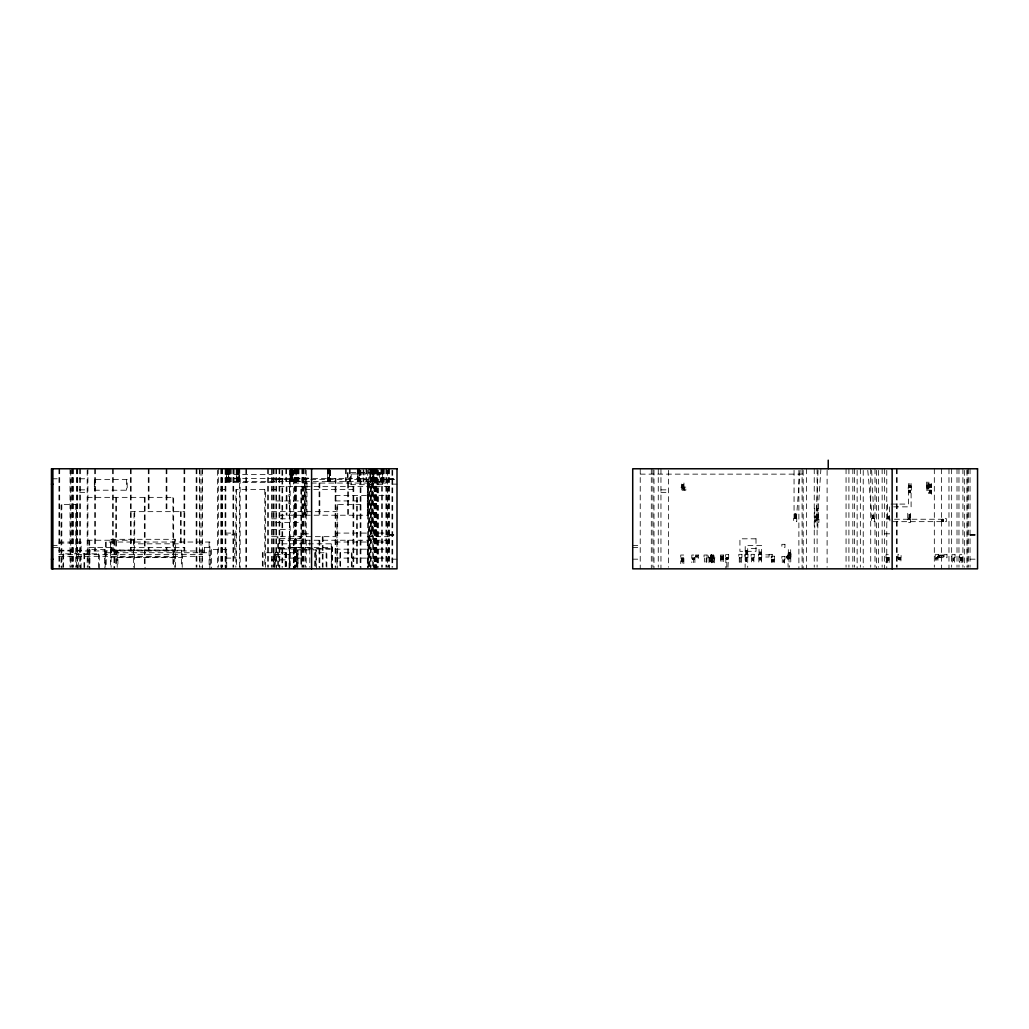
<?xml version="1.0" encoding="UTF-8"?>
<svg xmlns="http://www.w3.org/2000/svg" width="1029" height="1029" viewBox="0 0 1029 1029"><rect width="100%" height="100%" fill="white"/><g stroke="black" fill="none" stroke-linecap="round" stroke-linejoin="round"><path stroke-width="0.75" stroke-dasharray="5 3.75" d="M788.69 556.998L789.487 567.313M726.783 567.262L726.886 557.744M818.042 470.382L816.126 519.298M820.91 468.774L818.505 505.663L818.505 519.298M800.073 470.33L796.407 518.59M727.979 567.262L728.429 557.744M936.467 558.824L936.467 557.744L938.281 556.457L943.927 556.805M936.467 557.744L938.281 556.933L943.927 557.152M279.785 549.023L294.088 547.389M938.281 555.158L943.927 555.004M383.367 473.945L350.49 473.945L350.49 484.672L383.367 484.672L383.418 468.774M640.231 474.137L806.389 474.137M225.119 474.485L272.286 474.485M303.362 478.061L310.089 478.061M225.119 478.421L360.909 478.421M52.17 478.781L59.682 478.781M79.683 478.781L87.902 478.781M272.286 478.961L290.152 478.961M360.189 478.781L368.408 478.781M388.769 478.781L397.001 478.781M388.769 479.141L397.001 479.141M275.862 479.488L397.001 479.488M225.827 481.636L384.126 481.636L384.126 468.774M225.119 482.357L272.286 482.357M293.728 483.064L389.489 483.064M391.985 484.132L397.001 484.132M927.605 487.141L927.605 485.199L927.206 487.141M927.926 485.199L928.724 485.199M909.919 485.585L910.048 487.141M279.078 486.64L389.489 486.64M682.909 488.055L682.909 489.264M928.737 488.145L928.737 489.161M683.346 488.338L683.256 489.084M220.823 489.495L225.84 489.495M271.566 489.495L279.785 489.495M353.757 489.495L300.867 489.495L300.867 567.236M79.683 489.855L87.902 489.855M660.952 489.855L668.451 489.855M79.683 492.351L87.902 492.351M660.952 492.351L668.451 492.351M289.612 494.666L288.905 494.666L288.905 496.454L289.612 496.454M335.171 495.566L389.489 495.566M87.182 497.354L173.657 497.354L173.657 568.831M275.862 500.93L301.587 500.93M335.171 500.93L360.909 500.93M289.612 501.946L288.905 501.946L288.905 503.734L289.612 503.734M360.909 504.506L336.959 504.506L336.959 567.262M893.661 506.847L911.102 506.847L911.102 490.216M130.426 511.657L184.744 511.657M271.566 511.657L335.891 511.657M909.945 514.268L909.945 519.298M279.078 515.22L368.048 515.22L368.048 483.064M872.193 515.516L872.399 518.59M816.061 515.992L815.881 517.51M814.749 517.51L817.823 517.51M271.566 518.796L289.432 518.796M886.792 518.938L889.866 518.938L889.866 522.012L886.792 522.012M943.246 519.233L894.098 519.246M941.599 519.323L943.246 519.323M941.599 519.825L943.246 519.825M941.599 520.301L943.246 520.301M814.749 520.584L817.618 520.584M941.599 520.764L943.246 520.764M941.599 521.098L943.246 521.098M941.599 521.33L943.246 521.33M892.94 521.677L946.32 521.652L946.32 518.59L943.246 518.59L943.246 521.652M815.675 522.192L815.856 520.584M275.862 522.372L301.587 522.372M271.566 529.523L289.432 529.523M225.84 533.086L234.766 533.086L234.766 534.874L225.84 534.874M335.171 533.086L389.489 533.086M303.362 533.807L310.089 533.807M884.644 533.807L890.638 533.807M388.769 534.527L397.001 534.527M970.051 534.527L976.045 534.527M388.769 534.874L397.001 534.874M970.051 534.874L977.55 534.874M388.769 535.234L397.001 535.234M970.051 535.234L977.55 535.234M271.566 536.662L335.891 536.662M389.489 536.662L367.34 536.662L367.34 567.288M87.182 540.238L134.349 540.238L134.349 568.831M279.078 540.238L389.489 540.238M58.949 542.026L81.111 542.026L81.111 568.831M335.171 542.026L389.489 542.026M58.949 543.093L81.111 543.093M52.17 545.602L59.682 545.602M632.732 545.602L640.231 545.602M52.955 547.389L59.669 547.389M88.97 547.389L114.695 547.389M130.426 547.389L184.744 547.389M209.839 547.389L203.768 547.389L203.768 552.74M279.078 547.389L332.316 547.389L332.316 568.831M632.719 547.389L640.231 547.389M335.171 549.177L389.489 549.177M110.412 550.039L175.445 550.039M58.949 550.245L81.111 550.245M58.962 550.952L202.61 550.952M105.498 552.74L209.839 552.74M58.962 554.528L202.61 554.528M275.322 554.528L289.612 554.528M765.705 554.85L769.087 554.85M943.927 555.583L938.281 555.57L935.811 557.744L935.811 558.824L938.281 556.2L943.927 556.174M711.785 555.904L711.785 557.371M788.304 555.866C788.934 548.946 788.098 565.718 788.317 555.982M58.962 556.316L202.61 556.316M765.705 556.998L769.087 556.998M110.412 557.178L175.445 557.178M787.982 557.178L787.738 555.982L788.175 567.313M117.203 557.396L182.236 557.396M898.008 557.396L901.082 557.396L901.082 554.322L898.008 554.322L898.111 560.972M938.281 557.435L943.927 557.435M711.695 557.744L708.621 557.744L708.621 554.67L711.695 554.67L711.721 558.104M886.072 557.744L889.146 557.744M959.684 557.744L962.758 557.744M225.84 558.104L234.766 558.104L234.766 535.955L234.059 534.874M289.072 558.104L304.082 558.104M335.171 558.104L389.489 558.104M680.748 558.104L683.822 558.104M691.822 558.104L694.897 558.104M710.409 558.104L714.795 558.104L714.795 555.03L710.409 555.03L710.37 561.783M789.59 558.104L786.516 558.104L786.516 555.03L789.59 555.03L789.59 558.85L789.77 556.998M937.38 558.824L937.38 557.744M937.818 558.824L937.689 557.744M726.886 559.107L726.101 559.107L726.101 557.744M391.985 559.171L397.001 559.171M632.732 559.171L640.231 559.171M970.051 559.171L977.55 559.171M692.774 559.544L692.774 558.104M722.178 559.596L723.091 559.596L723.091 558.104M899.809 559.712L899.963 557.396L899.706 560.972M900.812 559.712L900.645 557.396M271.566 559.892L289.432 559.892M886.599 560.11L887.23 557.744M888.966 560.11L888.76 557.744M960.301 560.265L960.301 557.744M681.365 561.654L681.365 558.104M773.011 561.564L773.011 559.287M867.769 470.356L872.193 518.59M871.666 470.356L873.917 518.59M789.05 558.85L789.037 556.998L788.883 558.85M889.493 506.847L889.545 518.938M794.054 470.33L794.066 518.59M970.051 468.774L970.051 567.236M968.611 468.774L968.611 567.236M967.183 468.774L967.183 567.236M967.003 470.356L967.003 567.236M964.327 470.356L964.327 567.236M962.9 468.774L962.9 567.236M962.758 562.516L962.758 554.67L959.684 554.67L959.684 562.516M962.501 557.744L962.501 560.265L962.347 557.744M962.064 557.744L962.064 560.265L961.922 557.744M961.652 557.744L961.652 560.265L961.472 557.744M961.215 557.744L961.215 562.516M960.777 557.744L960.777 560.265L960.623 557.744M958.964 468.774L958.964 567.236M957.009 468.774L957.009 567.236M954.552 557.744L954.552 562.143M953.664 557.744L953.664 560.818L953.356 557.744M952.288 557.744L952.288 562.143M951.645 468.774L951.645 567.236M948.97 468.774L948.97 568.831M941.458 468.774L941.458 568.831M937.946 557.744L937.946 560.303M937.033 557.744L937.033 558.824L936.93 557.744M936.712 557.744L936.712 560.303M935.464 557.744L935.464 560.303M934.319 468.774L934.319 567.236M931.425 490.216L931.425 494.242M931.335 483.604L931.335 487.141M931.078 487.141L931.078 484.067L930.756 487.141M931.142 490.216L931.142 493.29L930.821 490.216M930.55 490.216L930.55 493.29L930.229 490.216M930.383 487.141L930.383 484.067L929.959 487.141M929.586 487.141L929.586 484.067L929.187 487.141M929.663 490.216L929.303 493.29L929.316 487.141M928.865 482.035L928.865 487.141M928.801 483.604L928.788 493.611M928.428 485.199L928.57 487.141M928.197 485.199L928.197 487.141M928.068 485.199L928.068 487.141M927.746 482.035L927.926 487.141M927.476 485.199L927.335 487.141M927 487.141L927 485.199L926.833 487.141M926.627 482.035L926.627 487.141M911.102 483.527L911.102 487.141M910.871 487.141L910.871 485.585L910.729 487.141M910.472 487.141L910.472 485.585L910.331 487.141M910.511 490.216L910.511 492.865L910.228 490.216M910.588 519.298L910.588 522.372L907.514 522.372L907.514 519.298M910.318 513.278L910.318 519.298M909.79 483.527L909.919 487.141M909.79 490.216L909.79 492.865L909.379 490.216M909.456 519.298L909.456 514.268L909.302 519.298M909.083 487.141L908.98 485.585L908.723 487.141M908.929 490.216L908.929 492.865L908.658 490.216M908.954 519.298L908.954 514.268L908.748 519.298M908.466 483.527L908.543 487.141M908.466 490.216L908.478 504.081L887.41 504.081L887.41 518.938M907.745 513.278L907.745 519.298M900.812 557.396L900.928 560.972M900.452 557.396L900.452 559.712L900.221 557.396M899.513 557.396L899.513 559.712L899.282 557.396M899.037 557.396L899.037 559.712L898.78 557.396M898.446 557.396L898.446 559.712L898.278 557.396M897.147 468.774L897.147 567.249M896.439 468.774L896.439 567.249M889.275 518.938L889.275 516.172L888.94 518.938M889.146 562.503L889.146 554.67L886.072 554.67L886.072 562.503M888.747 518.938L888.747 516.172L888.323 518.938M888.529 557.744L888.529 560.11L888.349 557.744M888.078 518.938L888.078 516.172L887.667 518.938M888.066 557.744L888.066 560.11L887.86 557.744M887.615 557.744L887.615 562.503M886.934 557.744L886.934 560.11M886.766 470.356L886.766 568.831M886.393 557.744L886.393 560.11L886.239 557.744M884.644 468.774L884.644 568.831M882.149 468.774L882.149 567.236M878.573 470.356L878.573 567.236M876.425 470.356L876.425 568.831M874.997 468.774L874.997 567.236M873.698 518.59L873.698 515.516L873.48 518.59M873.055 518.59L873.055 515.516L872.759 518.59M870.714 468.774L870.714 567.236M863.228 470.356L863.228 567.236M860.347 468.774L860.347 567.236M857.131 470.356L857.131 568.831M854.623 468.774L854.623 567.236M852.835 468.774L852.835 567.236M848.912 468.774L848.912 567.236M846.057 468.774L846.057 567.236M827.11 470.356L827.11 567.236M818.171 519.298L817.823 508.352L817.823 528.057M817.386 519.298L817.386 508.352L817.129 519.298M817.103 468.774L817.103 567.236M816.846 515.992L816.846 517.51M816.627 519.298L816.627 508.352L816.357 519.298M815.482 517.51L815.482 515.992L815.328 517.51M814.981 517.51L814.981 515.992L814.891 517.51M814.749 508.352L814.749 528.057M814.248 468.774L814.248 567.236M806.389 468.774L806.389 568.831M803.173 470.356L803.173 568.831M802.093 468.774L802.093 568.831M798.877 470.356L798.89 568.831M795.867 518.59L795.867 513.78L795.636 518.59M795.314 518.59L795.314 513.78L795.005 518.59M794.658 518.59L794.658 513.78L794.414 518.59M790.761 556.998L790.761 562.76M790.684 549.653L790.684 553.924M790.439 553.924L790.439 552.354L790.182 553.924M790.336 556.998L790.632 558.85L790.131 556.998M789.732 553.924L789.732 552.354L789.5 553.924M788.896 553.924L788.896 552.354L788.638 553.924M788.304 549.653L788.304 553.924M784.535 559.467L784.535 563.095M783.931 559.467L783.931 562.541L783.378 559.467M782.284 559.467L782.284 562.541M774.117 559.287L774.117 562.541M773.847 559.287L773.937 561.564L773.435 559.287M773.667 559.287L773.667 561.564M772.818 559.287L772.818 562.541M772.638 559.287L772.638 561.564L772.47 559.287M772.213 559.287L771.724 561.564L771.866 559.287M772.046 559.287L772.046 561.564M771.506 559.287L771.506 562.541M761.524 554.322L761.524 545.434L745.228 545.434L745.125 567.455M761.524 557.396L761.524 562.014M761.1 557.396L761.1 560.123L760.855 557.396M760.945 554.322L760.945 551.943L760.688 554.322M760.187 554.322L760.187 551.943L759.916 554.322M760.187 557.396L760.187 560.123L759.814 557.396M759.582 554.322L759.582 551.943L759.312 554.322M759.415 557.396L759.415 560.123L759.08 557.396M759.003 554.322L759.042 548.38L747.71 548.38L747.71 554.322M758.836 557.396L758.836 562.014M753.858 557.396L753.858 561.898M753.485 557.396L753.485 560.458L753.177 557.396M752.495 557.396L752.495 560.458L751.852 557.396M751.427 557.396L751.427 561.898M747.71 557.396L747.71 567.455M747.015 554.322L747.015 550.554L746.694 554.322M746.642 557.396L746.642 561.435L746.038 557.396M746.488 557.396L746.488 561.435M746.321 554.322L746.321 550.554L745.999 554.322M746.295 557.396L746.295 561.435M745.716 554.322L745.716 550.554L745.446 554.322M745.716 557.396L745.716 561.435L745.459 557.396M741.433 557.396L741.433 562.902M740.224 557.396L740.224 562.181L739.851 557.396M739.285 557.396L739.285 562.902M728.159 557.744L728.3 559.107L727.439 559.107L727.439 557.744M728.005 557.744L728.005 559.107M727.889 557.744L727.889 559.107M727.709 557.744L727.709 559.107M726.693 557.744L726.693 559.107M726.551 557.744L726.551 559.107M726.281 557.744L726.358 559.107M725.831 557.744L725.831 568.831M723.271 558.104L723.271 561.68M722.86 558.104L722.86 559.596M722.692 558.104L722.692 559.596M722.499 558.104L722.499 559.596M722.178 558.104L722.332 559.596M721.934 558.104L721.934 561.397M721.638 558.104L721.638 559.596M721.342 558.104L721.496 559.596M721.136 558.104L721.136 559.596L720.943 558.104M720.596 558.104L720.596 561.178M714.525 558.104L714.525 562.812M713.997 558.104L713.483 562.271L713.483 555.03M712.634 555.892L712.634 557.242M712.711 558.104L712.711 562.271L712.184 558.104M712.48 555.904L712.48 557.422M711.952 558.104L711.952 562.812M711.271 557.744L711.271 563.352M710.705 557.744L710.705 561.783L710.113 557.744M709.778 557.744L709.778 561.783L709.534 557.744M708.994 557.744L708.994 563.352M706.807 558.104L706.807 562.078M706.19 558.104L706.19 562.271L705.714 558.104M704.351 558.104L704.351 562.078M694.897 562.619L694.897 555.03L691.822 555.03L691.822 562.619M694.588 558.104L694.588 559.544L694.408 558.104M694.176 558.104L694.176 559.544L693.7 558.104M693.893 558.104L693.983 559.544M693.366 558.104L693.366 562.619M692.401 558.104L692.234 559.544M684.182 487.141L684.182 490.216M683.938 483.013L683.938 487.141M683.822 563.648L683.822 555.03L680.748 555.03L680.748 563.648M683.668 487.141L683.668 484.453L683.346 487.141M683.68 558.104L683.68 561.654L683.024 561.654L683.024 558.104M683.385 558.104L683.385 561.654M683.217 558.104L683.217 561.654M682.922 487.141L682.639 484.453L682.741 490.216M682.754 558.104L682.754 561.654L682.497 558.104M682.33 487.141L682.33 484.453L682.06 487.141M682.278 558.104L682.278 563.648M682.111 558.104L682.111 561.654L681.571 558.104M681.918 558.104L681.918 561.654M681.764 558.104L681.764 561.654M681.532 484.067L681.532 487.141M668.451 470.356L668.451 567.236M660.952 468.774L660.952 568.831M658.264 468.774L658.264 567.236M653.981 470.112L653.981 568.831M652.913 468.774L652.913 567.236M651.306 468.774L651.306 568.831M640.231 468.774L640.231 568.831M392.705 470.356L392.705 567.236M391.985 470.356L391.985 567.236M389.489 468.774L389.489 568.831M388.769 468.774L388.769 567.288M388.062 468.774L388.062 567.236M387.341 470.356L387.341 567.236M386.634 468.774L386.634 567.236M385.914 468.774L385.914 567.236M383.778 468.774L383.778 481.636M383.058 468.774L383.058 481.636M382.839 468.774L382.839 481.636M382.647 473.945L382.647 484.672M382.351 468.774L382.351 567.236M382.119 468.774L382.119 481.636M381.63 468.774L381.63 567.236M380.91 468.774L380.91 481.636M380.216 483.231L380.216 472.517L347.339 472.517L347.339 483.231M379.495 472.517L379.495 483.231M378.415 470.356L378.415 567.236M377.694 470.356L377.694 567.236M377.347 468.774L377.347 481.636M376.974 470.202L376.987 568.831M376.627 468.774L376.743 568.831M376.447 468.774L376.55 568.831M376.241 468.774L376.318 568.831M376.099 468.774L376.099 568.831M375.726 468.774L375.726 568.831M375.598 468.774L375.559 568.831M375.469 468.774L375.328 568.831M375.173 468.774L375.173 568.831M375.006 468.774L375.006 568.831M374.659 468.774L374.8 568.831M374.479 468.774L374.479 568.831M374.286 468.774L374.286 568.831M374.08 468.774L374.08 568.831M373.977 481.636L373.887 468.774L373.771 481.636M373.411 567.236L373.411 468.774L373.347 481.636M373.051 468.774L373.141 481.636M372.73 481.636L372.73 468.774L372.691 567.236M372.421 468.774L372.344 481.636M372.215 468.774L372.164 481.636M372.266 483.064L372.266 536.662M372.022 468.774L371.983 481.636M371.816 468.774L371.649 481.636M371.636 468.774L371.495 481.636M371.559 483.064L371.559 536.662M371.263 468.774L371.353 481.636M371.096 468.774L371.083 567.236M370.89 468.774L370.8 481.636L370.633 468.774M370.903 486.64L370.903 533.086M370.389 468.774L370.556 568.831M370.157 468.774L370.273 481.636M370.003 481.636L369.951 468.774L369.835 568.831M369.308 483.064L369.308 567.236M368.588 483.064L368.588 567.236M368.408 468.774L368.408 567.249M368.048 536.662L368.048 567.288M367.687 470.356L367.687 567.249M367.34 483.064L367.34 515.22M366.723 468.774L366.723 481.636M366.002 468.774L366.002 481.636M363.867 470.202L363.867 481.636M363.147 468.774L363.147 481.636M360.909 470.15L360.909 568.831M360.189 470.15L360.189 567.262M360.047 470.202L359.88 481.636M359.777 470.202L359.713 481.636L359.468 468.774M359.327 468.774L359.314 481.636M359.211 468.774L359.044 481.636L358.877 468.774M358.735 468.774L358.774 481.636M358.478 468.774L358.465 481.636M358.336 468.774L358.156 481.636M357.989 468.774L358.041 481.636M357.925 481.636L357.745 468.774L357.642 481.636M357.333 468.774L357.41 481.636M357.333 497.354L357.333 567.236M356.613 497.354L356.613 567.236M353.757 486.64L353.757 567.236M353.037 486.64L353.037 567.236M352.059 567.365L352.059 552.74L339.904 552.74L339.904 567.365M351.339 552.74L351.339 567.365M351.211 473.945L351.211 484.672M350.182 468.774L350.182 481.636M349.474 468.774L349.461 481.636M348.394 483.064L348.394 515.22M348.394 540.238L348.394 567.236M348.059 472.517L348.059 483.231M347.686 483.064L347.686 515.22M347.686 540.238L347.686 567.236M346.258 468.774L346.258 481.636M345.538 468.774L345.538 481.636M340.625 552.74L340.625 567.365M337.679 504.506L337.679 568.831M335.891 478.421L335.891 568.831M335.171 478.421L335.171 567.288M332.007 568.831L332.007 543.814L277.689 543.814L277.689 568.831M331.608 547.389L331.608 567.301M331.287 543.814L331.287 568.831M330.528 470.202L330.502 481.636M330.348 470.202L330.309 481.636M330.168 470.202L330.116 481.636L330 470.202M329.692 468.774L329.743 481.636M329.602 481.636L329.499 468.774L329.254 481.636M329.087 468.774L329.048 481.636M328.958 468.774L328.92 481.636M328.74 468.774L328.573 481.636M328.534 468.774L328.534 481.636M328.148 468.774L328.264 481.636M328.032 468.774L328.097 481.636M327.891 468.774L327.724 481.636L327.685 468.774M326.849 567.365L326.849 552.74L314.694 552.74L314.694 567.365M326.129 552.74L326.129 567.365M323.029 536.662L323.029 567.288M322.309 536.662L322.309 567.288M319.813 483.064L319.813 515.22M319.813 540.238L319.813 568.831M319.093 483.064L319.093 515.22M319.093 540.238L319.093 567.236M316.598 568.831L316.598 549.885L297.304 549.885L297.304 567.365M315.877 549.885L315.877 567.249M315.414 552.74L315.414 567.365M309.806 540.238L309.806 567.236M306.951 483.064L306.951 515.22M306.218 470.356L306.218 567.236M305.497 468.774L305.497 567.236M305.163 483.064L305.163 515.22M304.443 483.064L304.443 515.22M304.082 468.774L304.082 567.288M303.362 468.774L303.362 567.288M303.015 468.774L303.015 481.636M302.655 468.774L302.655 567.288M302.294 468.774L302.294 481.636M301.934 468.774L301.934 567.236M301.587 489.495L301.587 567.236M300.674 536.662L300.674 538.463L277.187 538.463L277.187 536.662M299.953 536.662L299.953 538.463M298.976 468.774L299.002 481.636M298.577 468.774L298.577 481.636M298.397 468.774L298.359 481.636M298.281 468.774L298.294 481.636M298.011 549.885L298.011 567.249M297.831 468.774L297.857 481.636M297.818 567.365L297.818 552.74L275.322 552.74L275.322 568.111M297.638 468.774L297.677 481.636M297.317 468.774L297.317 481.636M297.175 468.774L297.137 481.636M297.098 552.74L297.098 567.365M296.918 468.774L296.995 481.636M296.789 468.774L296.661 481.636M296.403 468.774L296.416 481.636M296.596 552.74L296.596 567.365M296.223 468.774L296.223 567.236M296.159 470.202L296.043 481.636M295.863 468.774L295.863 567.236M295.696 468.774L295.632 481.636M295.503 468.774L295.503 567.236M295.156 468.774L295.156 567.236M294.976 468.774L295.014 481.636M294.899 468.774L294.899 481.636M294.448 468.774L294.448 568.831M294.217 468.774L294.191 481.636M294.088 540.238L294.088 568.831M293.728 470.356L293.728 567.236M293.368 540.238L293.368 568.831M293.008 470.202L293.008 481.636M292.802 468.774L292.828 481.636M292.75 470.202L292.648 481.636M292.48 470.202L292.442 481.636M292.326 481.636L292.185 468.774L291.94 481.636M291.799 481.636L291.721 468.774L291.503 481.636M291.31 468.774L291.284 481.636M291.117 468.774L291.091 481.636M290.95 468.774L290.873 481.636L290.628 468.774M290.564 468.774L290.5 481.636M290.371 481.636L290.191 468.774L290.152 567.223M289.792 536.662L289.792 568.831M289.612 478.961L289.612 568.111M289.432 470.15L289.432 567.339M289.072 536.662L289.072 568.831M286.937 486.64L286.937 515.22M286.564 468.774L286.564 481.636M286.384 552.74L286.384 567.365M286.216 486.64L286.216 515.22M285.843 468.774L285.843 481.636M285.869 552.74L285.869 567.365M285.663 552.74L285.663 567.365M285.162 552.74L285.162 567.365M282.679 470.356L282.679 567.236M281.959 470.356L281.959 567.236M279.785 468.774L279.785 568.831M279.078 468.774L279.078 567.339M278.396 543.814L278.396 568.831M277.907 536.662L277.907 538.463M276.569 468.774L276.569 568.831M276.042 554.528L276.042 561.68M275.862 468.774L275.862 567.288M274.499 567.365L274.499 552.74L262.344 552.74L262.344 567.365M274.074 468.774L274.074 567.236M273.778 552.74L273.778 567.365M273.354 468.774L273.354 567.236M272.286 468.774L272.286 567.288M271.566 468.774L271.566 567.339M268.363 468.774L268.363 567.236M267.643 468.774L267.643 567.236M265.495 567.236L265.495 489.495L235.834 489.495L235.834 567.236M264.787 489.495L264.787 567.236M263.064 552.74L263.064 567.365M246.548 468.774L246.548 567.236M245.841 468.774L245.841 567.236M240.13 478.421L240.13 568.831M239.77 468.774L239.77 481.636M239.41 567.236L239.384 468.774L239.191 481.636M239.037 481.636L238.985 468.774L238.805 481.636M238.548 468.774L238.677 481.636M238.381 468.774L238.342 481.636M238.149 468.774L238.149 481.636M237.931 468.774L237.995 481.636M237.763 468.774L237.802 481.636M237.622 468.774L237.545 481.636M237.313 468.774L237.275 481.636M237.017 468.774L237.21 481.636M236.966 481.636L236.863 468.774L236.683 481.636M236.554 468.774L236.567 481.636M236.554 489.495L236.554 567.236M236.194 468.774L236.194 481.636M234.059 468.774L234.059 481.636M233.699 468.774L233.699 567.236M233.339 468.774L233.339 481.636M232.978 468.774L232.978 567.236M231.203 468.774L231.203 481.636M230.483 468.774L230.483 481.636M229.403 468.774L229.403 481.636M228.965 468.774L229.043 481.636M228.862 481.636L228.682 468.774L228.515 481.636M228.361 468.774L228.309 481.636M228.219 468.774L228.116 481.636M227.833 468.774L227.898 481.636M227.666 468.774L227.692 481.636M227.563 468.774L227.538 481.636M227.268 468.774L227.19 481.636M226.946 468.774L227.01 481.636M226.933 468.774L226.933 481.636M226.727 567.339L226.727 549.525L210.649 549.525L210.649 568.831M226.663 481.636L226.547 468.774L226.367 481.636M226.187 468.774L226.264 481.636M226.02 549.525L226.02 567.339M225.827 468.774L225.84 568.831M225.119 468.774L225.119 567.236M222.611 468.774L222.611 567.236M221.891 468.774L221.891 567.236M221.544 468.774L221.544 568.831M220.823 468.774L220.823 567.236M218.328 468.774L218.328 567.236M217.608 470.356L217.608 567.236M211.369 549.525L211.369 568.831M209.839 568.831L209.839 542.026L105.498 542.026L105.498 568.831M209.119 542.026L209.119 568.831M204.488 547.389L204.488 552.74M202.61 468.774L202.61 568.831M201.89 470.356L201.89 567.262M200.102 470.356L200.102 567.236M199.382 468.774L199.382 567.236M196.886 468.774L196.886 567.236M196.166 468.774L196.166 567.236M184.744 468.774L184.744 550.952M184.024 468.774L184.024 550.952M182.236 567.391L182.236 550.245L117.203 550.245L117.203 567.391M181.516 550.245L181.516 567.391M181.168 511.657L181.168 543.814L134.002 543.814L134.002 511.657M180.448 511.657L180.448 543.814M175.445 567.365L175.445 539.312L110.412 539.312L110.412 567.365M174.724 539.312L174.724 567.365M172.936 497.354L172.936 567.236M166.878 468.774L166.878 511.657M166.878 547.389L166.878 550.952M166.158 468.774L166.158 511.657M166.158 547.389L166.158 550.952M149.012 468.774L149.012 511.657M149.012 547.389L149.012 550.952M148.292 468.774L148.292 511.657M148.292 547.389L148.292 550.952M145.076 497.354L145.076 568.831M144.356 497.354L144.356 567.236M134.709 511.657L134.709 543.814M133.641 540.238L133.641 567.236M131.146 468.774L131.146 550.952M130.426 468.774L130.426 550.952M126.49 479.488L126.49 490.216M117.911 550.245L117.911 567.391M116.483 497.354L116.483 567.236M115.775 497.354L115.775 567.236M114.695 540.238L114.695 568.831M113.987 540.238L113.987 568.831M113.28 468.774L113.28 550.952M112.56 468.774L112.56 550.952M111.569 547.389L111.569 552.74M111.132 539.312L111.132 567.365M110.862 547.389L110.862 552.74M106.219 542.026L106.219 568.831M105.19 567.339L105.19 549.525L89.111 549.525L89.111 568.831M104.469 549.525L104.469 567.339M99.324 568.831L99.324 553.821L62.923 553.821L62.923 567.326M98.617 553.821L98.617 568.831M95.414 468.774L95.414 550.952M95.041 479.488L95.041 490.216M94.694 468.774L94.694 550.952M89.832 549.525L89.832 568.831M89.69 540.238L89.69 568.831M88.97 540.238L88.97 567.288M87.902 468.774L87.902 567.249M87.182 470.356L87.182 567.249M84.674 553.821L84.674 568.831M83.966 553.821L83.966 568.831M80.391 468.774L80.391 568.831M79.683 468.774L79.683 567.249M78.281 553.821L78.281 568.831M77.715 468.774L77.574 568.831M76.995 468.774L76.995 567.236M76.828 468.774L76.828 550.952M76.468 567.262L76.468 504.506L61.097 504.506L61.097 567.262M75.747 504.506L75.747 567.262M73.432 468.774L73.432 567.236M72.712 468.774L72.712 567.236M72.352 468.774L72.352 567.236M71.644 468.774L71.644 567.236M70.757 470.356L70.757 567.236M70.036 468.774L70.036 567.236M63.631 553.821L63.631 567.326M61.817 504.506L61.817 568.831M59.682 468.774L59.669 567.288M58.962 468.774L58.949 567.288M293.368 547.389L279.078 549.023L332.316 549.023L293.368 547.389M127.21 479.488L94.334 479.488L94.334 490.216L127.21 490.216L127.21 479.488M685.816 487.141L681.108 487.141L681.108 490.216L685.816 490.216L685.816 487.141M911.295 487.141L908.234 487.141L908.234 490.216L911.295 490.216L911.295 487.141M931.669 487.141L926.241 487.141L926.241 490.216L931.669 490.216L931.669 487.141M682.15 488.055L681.905 489.328L682.15 488.055M927.18 488.145L926.743 489.071L927.18 488.145M928.042 488.145L927.669 489.058L928.042 488.145M683.989 488.299L683.719 489.534L683.989 488.299M684.658 488.325L684.401 489.534L684.658 488.325M796.742 518.59L793.668 518.59L793.668 521.652L796.742 521.652L796.742 518.59M874.496 518.59L871.422 518.59L871.422 521.652L874.496 521.652L874.496 518.59M818.891 519.298L815.817 519.298L815.817 522.372L818.891 522.372L818.891 519.298M756.006 538.81L739.928 538.81L739.928 551.312L756.006 551.312L756.006 538.81M784.947 544.315L781.873 544.315L781.873 547.389L784.947 547.389L784.947 544.315M791.005 553.924L787.931 553.924L787.931 556.998L791.005 556.998L791.005 553.924M741.909 554.322L738.835 554.322L738.835 557.396L741.909 557.396L741.909 554.322M747.942 554.322L744.867 554.322L744.867 557.396L747.942 557.396L747.942 554.322M754.193 554.322L751.119 554.322L751.119 557.396L754.193 557.396L754.193 554.322M761.717 554.322L758.643 554.322L758.643 557.396L761.717 557.396L761.717 554.322M772.162 554.348L769.087 554.348L769.087 557.409L772.162 557.409L772.162 554.348M789.732 554.605L789.436 555.647L789.732 554.605M790.606 554.605L790.336 555.621L790.606 554.605M728.673 554.67L725.599 554.67L725.599 557.744L728.673 557.744L728.673 554.67M938.281 554.67L935.207 554.67L935.207 557.744L938.281 557.744L938.281 554.67M946.989 554.67L943.927 554.67L943.927 557.744L946.989 557.744L946.989 554.67M955.041 554.67L951.966 554.67L951.966 557.744L955.041 557.744L955.041 554.67M698.575 555.03L695.501 555.03L695.501 558.104L698.575 558.104L698.575 555.03M707.116 555.03L704.042 555.03L704.042 558.104L707.116 558.104L707.116 555.03M723.477 555.03L720.416 555.03L720.416 558.104L723.477 558.104L723.477 555.03M696.389 555.904L696.093 557.294L696.389 555.904M697.649 555.904L697.405 557.126L697.649 555.904M710.975 555.904L710.73 557.525L710.975 555.904M712.994 555.892L712.209 555.904L712.209 557.422L712.994 555.892M713.997 555.892L713.624 557.384L713.997 555.892M721.2 556.149L720.776 557.203L721.2 556.149M722.101 556.149L721.715 557.113L722.101 556.149M722.898 556.149L722.59 557.101L722.898 556.149M787.275 555.982L787.044 557.126L787.275 555.982M774.335 556.213L771.261 556.213L771.261 559.287L774.335 559.287L774.335 556.213M784.947 556.393L781.873 556.393L781.873 559.467L784.947 559.467L784.947 556.393"/><path stroke-width="1.5" d="M51.45 484.132L52.891 484.132M51.45 559.171L52.891 559.171M892.143 468.774L892.143 568.831M828.229 460.169L828.229 468.774M311.594 468.774L311.594 568.831M52.891 468.774L52.891 568.831M52.17 468.774L52.17 568.831M397.001 468.774L51.45 468.774L51.45 568.831L397.001 568.831L397.001 468.774M977.55 468.774L632.719 468.774L632.732 568.831L977.55 568.831L977.55 468.774"/></g></svg>
